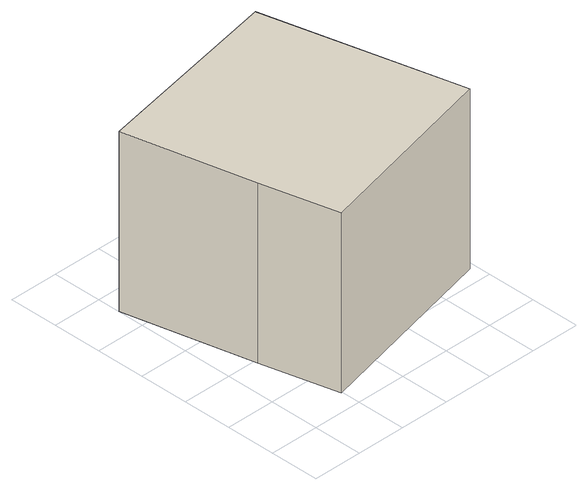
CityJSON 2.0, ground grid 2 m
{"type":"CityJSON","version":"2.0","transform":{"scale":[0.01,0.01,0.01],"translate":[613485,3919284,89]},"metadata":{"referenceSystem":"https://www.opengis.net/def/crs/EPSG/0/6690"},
"CityObjects":{
"building1":{"type":"Building","attributes":{"class":"3001","usage":"411","measuredHeight":7.9,"storeysAboveGround":2,"RiverFloodingRiskAttribute.description":"1","RiverFloodingRiskAttribute.rank":"2","RiverFloodingRiskAttribute.depth":1.7,"RiverFloodingRiskAttribute.adminType":"2","RiverFloodingRiskAttribute.scale":"1","RiverFloodingRiskAttribute.duration":25.83,"BuildingDetailAttribute.buildingHeight":8.04,"BuildingDetailAttribute.surveyYear":2021,"BuildingIDAttribute.prefecture":"25","BuildingIDAttribute.city":"25203"},"geometry":[{"type":"Solid","lod":"1","boundaries":[[[[0,1,2,3,4]],[[3,5,6,4]],[[2,7,5,3]],[[1,8,7,2]],[[0,9,8,1]],[[4,6,9,0]],[[5,7,8,9,6]]]]}]}
},
"vertices":[
[784,1064,50],[977,267,50],[194,77,50],[119,388,50],[2,909,50],[119,388,775],[2,909,775],[194,77,775],[977,267,775],[784,1064,775]
]}
